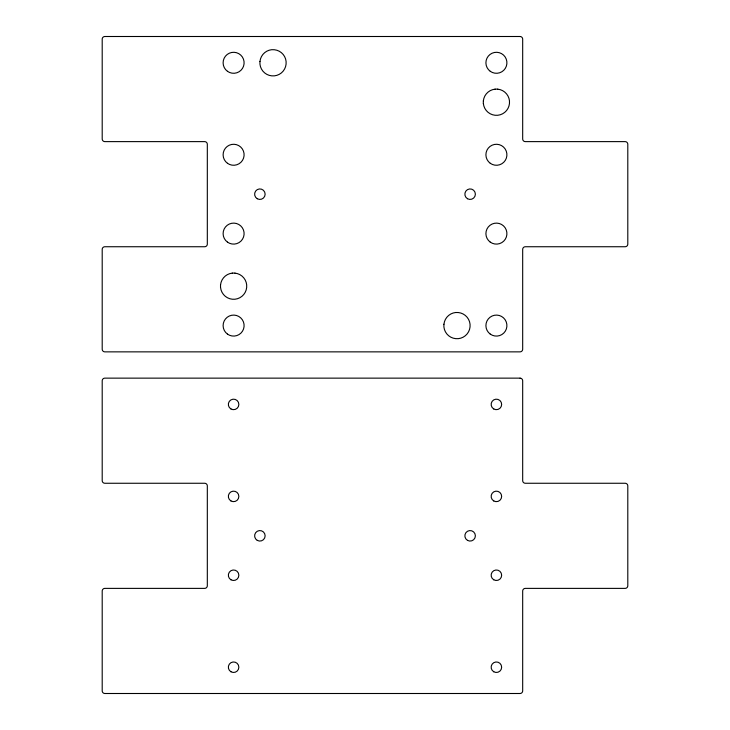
<?xml version="1.0" encoding="UTF-8"?>
<svg xmlns="http://www.w3.org/2000/svg" width="730" height="730" viewBox="0 0 730 730"><rect width="100%" height="100%" fill="white"/><g stroke="black" fill="none" stroke-linecap="round" stroke-linejoin="round"><path stroke-width="1.09" d="M220.524 284.819L220.524 287.501M483.324 100.859L483.324 103.541M495.059 89.124L497.741 89.124M232.259 273.084L234.941 273.084M483.36 103.541A13.122 13.122 0 0 0 495.086 115.267L497.741 115.276A13.122 13.122 0 0 0 509.467 103.541L509.476 100.859A13.122 13.122 0 0 0 497.741 89.16M483.36 100.886A13.122 13.122 0 0 1 495.086 89.16M220.56 287.501A13.122 13.122 0 0 0 232.286 299.227L234.941 299.236A13.122 13.122 0 0 0 246.667 287.501L246.676 284.819A13.122 13.122 0 0 0 234.941 273.12M220.56 284.846A13.122 13.122 0 0 1 232.286 273.12M259.944 61.439L259.944 64.121A13.122 13.122 0 0 0 271.706 75.847L274.361 75.856A13.122 13.122 0 0 0 286.087 64.121L286.096 61.439A13.122 13.122 0 0 0 274.361 49.74L271.679 49.704A13.122 13.122 0 0 0 259.98 61.466M443.904 324.239L443.904 326.921A13.122 13.122 0 0 0 455.666 338.647L458.321 338.656A13.122 13.122 0 0 0 470.047 326.921L470.056 324.239A13.122 13.122 0 0 0 458.321 312.54L455.639 312.504A13.122 13.122 0 0 0 443.94 324.266M520.052 36.5L104.828 36.5A2.628 2.628 0 0 0 102.2 39.128L102.2 138.992A2.628 2.628 0 0 0 104.828 141.62L204.692 141.62A2.628 2.628 0 0 1 207.32 144.248L207.32 244.112A2.628 2.628 0 0 1 204.692 246.74L104.828 246.74A2.628 2.628 0 0 0 102.2 249.368L102.2 349.232A2.628 2.628 0 0 0 104.828 351.86L520.052 351.86A2.628 2.628 0 0 0 522.68 349.232L522.68 249.368A2.628 2.628 0 0 1 525.308 246.74L625.172 246.74A2.628 2.628 0 0 0 627.8 244.112L627.8 144.248A2.628 2.628 0 0 0 625.172 141.62L525.308 141.62A2.628 2.628 0 0 1 522.68 138.992L522.68 39.128A2.628 2.628 0 0 0 520.052 36.5M520.052 378.14L104.828 378.14A2.628 2.628 0 0 0 102.2 380.768L102.2 480.632A2.628 2.628 0 0 0 104.828 483.26L204.692 483.26A2.628 2.628 0 0 1 207.32 485.888L207.32 585.752A2.628 2.628 0 0 1 204.692 588.38L104.828 588.38A2.628 2.628 0 0 0 102.2 591.008L102.2 690.872A2.628 2.628 0 0 0 104.828 693.5L520.052 693.5A2.628 2.628 0 0 0 522.68 690.872L522.68 591.008A2.628 2.628 0 0 1 525.308 588.38L625.172 588.38A2.628 2.628 0 0 0 627.8 585.752L627.8 485.888A2.628 2.628 0 0 0 625.172 483.26L525.308 483.26A2.628 2.628 0 0 1 522.68 480.632L522.68 380.768A2.628 2.628 0 0 0 520.052 378.14M227.459 71.303A10.503 10.503 0 0 0 244.057 63.857A10.503 10.503 0 0 0 229.311 53.208A10.503 10.503 0 0 0 227.459 71.303M490.259 71.303A10.503 10.503 0 0 0 506.857 63.857A10.503 10.503 0 0 0 492.111 53.208A10.503 10.503 0 0 0 490.259 71.303M227.459 334.103A10.503 10.503 0 0 0 244.057 326.657A10.503 10.503 0 0 0 229.311 316.008A10.503 10.503 0 0 0 227.459 334.103M490.259 334.103A10.503 10.503 0 0 0 506.857 326.657A10.503 10.503 0 0 0 492.111 316.008A10.503 10.503 0 0 0 490.259 334.103M227.459 242.123A10.503 10.503 0 0 0 244.057 234.677A10.503 10.503 0 0 0 229.311 224.028A10.503 10.503 0 0 0 227.459 242.123M490.259 242.123A10.503 10.503 0 0 0 506.857 234.677A10.503 10.503 0 0 0 492.111 224.028A10.503 10.503 0 0 0 490.259 242.123M227.459 163.283A10.503 10.503 0 0 0 244.057 155.837A10.503 10.503 0 0 0 229.311 145.188A10.503 10.503 0 0 0 227.459 163.283M257.252 198.733A5.256 5.256 0 0 0 265.136 194.18A5.256 5.256 0 0 0 257.252 189.627A5.256 5.256 0 0 0 257.252 198.733M467.492 198.733A5.256 5.256 0 0 0 475.376 194.18A5.256 5.256 0 0 0 467.492 189.627A5.256 5.256 0 0 0 467.492 198.733M257.252 540.373A5.256 5.256 0 0 0 265.136 535.82A5.256 5.256 0 0 0 257.252 531.267A5.256 5.256 0 0 0 257.252 540.373M467.492 540.373A5.256 5.256 0 0 0 475.376 535.82A5.256 5.256 0 0 0 467.492 531.267A5.256 5.256 0 0 0 467.492 540.373M490.259 163.283A10.503 10.503 0 0 0 506.857 155.837A10.503 10.503 0 0 0 492.111 145.188A10.503 10.503 0 0 0 490.259 163.283M230.972 408.973A5.256 5.256 0 0 0 238.856 404.42A5.256 5.256 0 0 0 230.972 399.867A5.256 5.256 0 0 0 230.972 408.973M230.972 500.953A5.256 5.256 0 0 0 238.856 496.4A5.256 5.256 0 0 0 230.972 491.847A5.256 5.256 0 0 0 230.972 500.953M230.972 579.793A5.256 5.256 0 0 0 238.856 575.24A5.256 5.256 0 0 0 230.972 570.687A5.256 5.256 0 0 0 230.972 579.793M493.772 500.953A5.256 5.256 0 0 0 501.656 496.4A5.256 5.256 0 0 0 493.772 491.847A5.256 5.256 0 0 0 493.772 500.953M493.772 579.793A5.256 5.256 0 0 0 501.656 575.24A5.256 5.256 0 0 0 493.772 570.687A5.256 5.256 0 0 0 493.772 579.793M493.772 408.973A5.256 5.256 0 0 0 501.656 404.42A5.256 5.256 0 0 0 493.772 399.867A5.256 5.256 0 0 0 493.772 408.973M230.972 671.773A5.256 5.256 0 0 0 238.856 667.22A5.256 5.256 0 0 0 230.972 662.667A5.256 5.256 0 0 0 230.972 671.773M493.772 671.773A5.256 5.256 0 0 0 501.656 667.22A5.256 5.256 0 0 0 493.772 662.667A5.256 5.256 0 0 0 493.772 671.773"/></g></svg>
